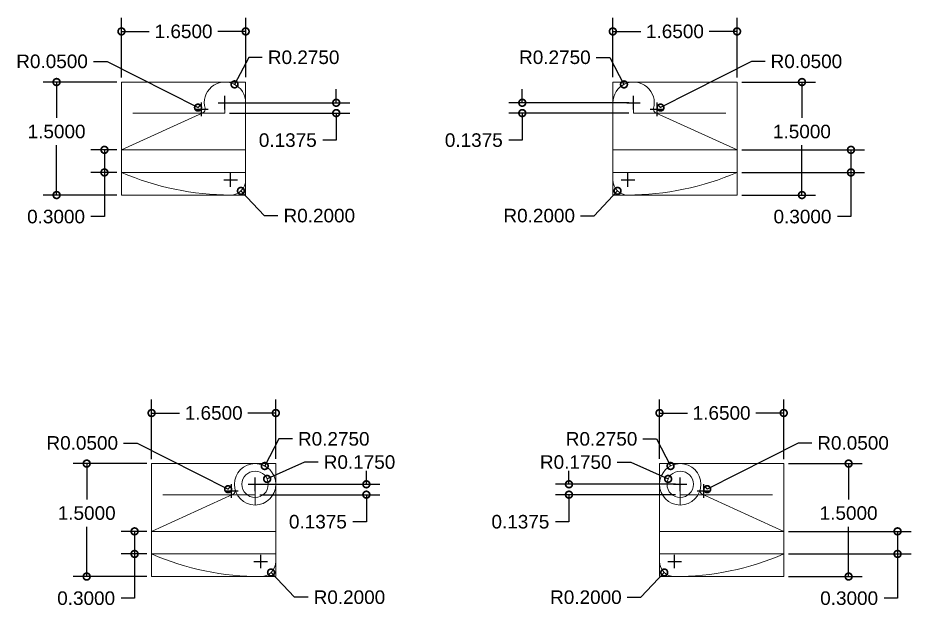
# Model space of a CAD drawing. Header units: centimetres. Extents: x -2.3 to 61.1, y -63.1 to 35.
# Drawn here: x 46.12 to 57.99, y 27.14 to 34.96 of the extents above; entities that cross this region are included whole.
import ezdxf

# ---------------------------------------------------------------- set-up
doc = ezdxf.new("R2010")
doc.units = ezdxf.units.CM
doc.header["$MEASUREMENT"] = 0
doc.linetypes.add('ACAD_ISO02W100', pattern=[15, 12, -3])
for name, color, linetype, lineweight in [('cuerpo clear', 7, 'Continuous', 15), ('lineas clear', 8, 'ACAD_ISO02W100', 15), ('medida clear', 71, 'ACAD_ISO02W100', 18)]:
    doc.layers.add(name, color=color, linetype=linetype, lineweight=lineweight)
doc.styles.get("Standard").update_dxf_attribs({"font": 'arial.ttf'})
doc.dimstyles.get("Standard").update_dxf_attribs({"dimtxt": 0.18, "dimasz": 0.18, "dimexe": 0.18, "dimexo": 0.0625, "dimgap": 0.09, "dimtad": 0, "dimtih": 1, "dimtoh": 1, "dimdec": 4, "dimzin": 0, "dimdsep": 46, "dimtxsty": 'Standard', "dimblk": 'DOTSMALL', "dimcen": 0.09, "dimadec": 0, "dimazin": 0, "dimtfac": 1, "dimtdec": 4, "dimtofl": 0, "dimtmove": 0, "dimatfit": 3, "dimfxl": 1, "dimtolj": 1, "dimtzin": 0, "dimarcsym": 0})

# ---------------------------------------------------------------- blocks, each defined once
blk = doc.blocks.new('_DotSmall')
at = {"color": 0, "linetype": 'ByBlock', "const_width": 0.5}
blk.add_lwpolyline([(-0.0625, 0, 1), (0.0625, 0, 1)], format="xyb", close=True, dxfattribs=at)
blk = doc.blocks.new('*D528')
at = {"layer": 'Defpoints', "color": 0, "transparency": 16777216}
for p in [(48.915, 28.705), (48.96, 28.682)]:
    blk.add_point(p, dxfattribs=at)
at = {"layer": 'medida clear', "color": 0, "lineweight": -2, "transparency": 16777216}
for p, q in [((47.526, 29.318), (47.706, 29.318)), ((47.706, 29.318), (48.915, 28.705)), ((48.96, 28.592), (48.96, 28.772)), ((48.87, 28.682), (49.05, 28.682))]:
    blk.add_line(p, q, dxfattribs=at)
blk.add_arc((48.96, 28.682), 0.05, 87.2382, 153.1119, dxfattribs=at)
at = {"layer": 'medida clear', "color": 0, "lineweight": -2, "transparency": 16777216, "xscale": 0.18, "yscale": 0.18, "zscale": 0.18, "rotation": 333.1118925560016}
blk.add_blockref('_DotSmall', (48.915, 28.705), dxfattribs=at)
at = {"layer": 'medida clear', "color": 0, "transparency": 16777216, "insert": (46.977, 29.318), "char_height": 0.18, "attachment_point": 5}
blk.add_mtext('\\A1;R0.0500', dxfattribs=at)
blk = doc.blocks.new('*D529')
at = {"layer": 'Defpoints', "color": 0, "transparency": 16777216}
for p in [(49.401, 29.013), (49.273, 28.77)]:
    blk.add_point(p, dxfattribs=at)
at = {"layer": 'medida clear', "color": 0, "lineweight": -2, "transparency": 16777216}
for p, q in [((49.589, 29.372), (49.401, 29.013)), ((49.769, 29.372), (49.589, 29.372)), ((49.273, 28.68), (49.273, 28.86)), ((49.183, 28.77), (49.363, 28.77))]:
    blk.add_line(p, q, dxfattribs=at)
at = {"layer": 'medida clear', "color": 0, "lineweight": -2, "transparency": 16777216, "xscale": 0.18, "yscale": 0.18, "zscale": 0.18, "rotation": 242.3369434540725}
blk.add_blockref('_DotSmall', (49.401, 29.013), dxfattribs=at)
at = {"layer": 'medida clear', "color": 0, "transparency": 16777216, "insert": (50.318, 29.372), "char_height": 0.18, "attachment_point": 5}
blk.add_mtext('\\A1;R0.2750', dxfattribs=at)
blk = doc.blocks.new('*D530')
at = {"layer": 'Defpoints', "color": 0, "transparency": 16777216}
for p in [(49.433, 28.841), (49.273, 28.77)]:
    blk.add_point(p, dxfattribs=at)
at = {"layer": 'medida clear', "color": 0, "lineweight": -2, "transparency": 16777216}
for p, q in [((49.931, 29.064), (49.433, 28.841)), ((50.111, 29.064), (49.931, 29.064)), ((49.273, 28.68), (49.273, 28.86)), ((49.183, 28.77), (49.363, 28.77))]:
    blk.add_line(p, q, dxfattribs=at)
at = {"layer": 'medida clear', "color": 0, "lineweight": -2, "transparency": 16777216, "xscale": 0.18, "yscale": 0.18, "zscale": 0.18, "rotation": 204.1128026746239}
blk.add_blockref('_DotSmall', (49.433, 28.841), dxfattribs=at)
at = {"layer": 'medida clear', "color": 0, "transparency": 16777216, "insert": (50.66, 29.064), "char_height": 0.18, "attachment_point": 5}
blk.add_mtext('\\A1;R0.1750', dxfattribs=at)
blk = doc.blocks.new('*D531')
at = {"layer": 'Defpoints', "color": 0, "transparency": 16777216}
for p in [(49.548, 29.716), (47.898, 29.042), (49.548, 29.045)]:
    blk.add_point(p, dxfattribs=at)
at = {"layer": 'medida clear', "color": 0, "lineweight": -2, "transparency": 16777216}
for p, q in [((47.898, 29.105), (47.898, 29.896)), ((49.548, 29.107), (49.548, 29.896)), ((47.898, 29.716), (48.268, 29.716)), ((49.548, 29.716), (49.178, 29.716))]:
    blk.add_line(p, q, dxfattribs=at)
at = {"layer": 'medida clear', "color": 0, "lineweight": -2, "transparency": 16777216, "xscale": 0.18, "yscale": 0.18, "zscale": 0.18, "rotation": 180}
blk.add_blockref('_DotSmall', (47.898, 29.716), dxfattribs=at)
at = {"layer": 'medida clear', "color": 0, "lineweight": -2, "transparency": 16777216, "xscale": 0.18, "yscale": 0.18, "zscale": 0.18}
blk.add_blockref('_DotSmall', (49.548, 29.716), dxfattribs=at)
at = {"layer": 'medida clear', "color": 0, "transparency": 16777216, "insert": (48.723, 29.716), "char_height": 0.18, "attachment_point": 5}
blk.add_mtext('\\A1;1.6500', dxfattribs=at)
blk = doc.blocks.new('*D532')
at = {"layer": 'Defpoints', "color": 0, "transparency": 16777216}
for p in [(47.898, 29.045), (47.036, 27.545), (47.898, 27.545)]:
    blk.add_point(p, dxfattribs=at)
at = {"layer": 'medida clear', "color": 0, "lineweight": -2, "transparency": 16777216}
for p, q in [((47.835, 29.045), (46.856, 29.045)), ((47.036, 29.045), (47.036, 28.568)), ((47.036, 27.545), (47.036, 28.205)), ((47.835, 27.545), (46.856, 27.545))]:
    blk.add_line(p, q, dxfattribs=at)
at = {"layer": 'medida clear', "color": 0, "lineweight": -2, "transparency": 16777216, "xscale": 0.18, "yscale": 0.18, "zscale": 0.18}
for p, rotation in [((47.036, 29.045), 90), ((47.036, 27.545), 270)]:
    blk.add_blockref('_DotSmall', p, dxfattribs=dict(at, rotation=rotation))
at = {"layer": 'medida clear', "color": 0, "transparency": 16777216, "insert": (47.036, 28.387), "char_height": 0.18, "attachment_point": 5}
blk.add_mtext('\\A1;1.5000', dxfattribs=at)
blk = doc.blocks.new('*D533')
at = {"layer": 'Defpoints', "color": 0, "transparency": 16777216}
for p in [(47.898, 28.145), (47.672, 27.845), (47.898, 27.845)]:
    blk.add_point(p, dxfattribs=at)
at = {"layer": 'medida clear', "color": 0, "lineweight": -2, "transparency": 16777216}
for p, q in [((47.835, 28.145), (47.492, 28.145)), ((47.672, 28.145), (47.672, 27.845)), ((47.835, 27.845), (47.492, 27.845)), ((47.672, 27.845), (47.672, 27.257)), ((47.672, 27.257), (47.492, 27.257))]:
    blk.add_line(p, q, dxfattribs=at)
at = {"layer": 'medida clear', "color": 0, "lineweight": -2, "transparency": 16777216, "xscale": 0.18, "yscale": 0.18, "zscale": 0.18}
for p, rotation in [((47.672, 28.145), 90), ((47.672, 27.845), 270)]:
    blk.add_blockref('_DotSmall', p, dxfattribs=dict(at, rotation=rotation))
at = {"layer": 'medida clear', "color": 0, "transparency": 16777216, "insert": (47.029, 27.257), "char_height": 0.18, "attachment_point": 5}
blk.add_mtext('\\A1;0.3000', dxfattribs=at)
blk = doc.blocks.new('*D534')
at = {"layer": 'Defpoints', "color": 0, "transparency": 16777216}
for p in [(49.348, 27.745), (49.485, 27.599)]:
    blk.add_point(p, dxfattribs=at)
at = {"layer": 'medida clear', "color": 0, "lineweight": -2, "transparency": 16777216}
for p, q in [((49.348, 27.655), (49.348, 27.835)), ((49.258, 27.745), (49.438, 27.745)), ((49.797, 27.27), (49.485, 27.599)), ((49.977, 27.27), (49.797, 27.27))]:
    blk.add_line(p, q, dxfattribs=at)
at = {"layer": 'medida clear', "color": 0, "lineweight": -2, "transparency": 16777216, "xscale": 0.18, "yscale": 0.18, "zscale": 0.18, "rotation": 133.3858375131204}
blk.add_blockref('_DotSmall', (49.485, 27.599), dxfattribs=at)
at = {"layer": 'medida clear', "color": 0, "transparency": 16777216, "insert": (50.526, 27.27), "char_height": 0.18, "attachment_point": 5}
blk.add_mtext('\\A1;R0.2000', dxfattribs=at)
blk = doc.blocks.new('*D535')
at = {"layer": 'Defpoints', "color": 0, "transparency": 16777216}
for p in [(49.273, 28.77), (49.273, 28.632), (50.751, 28.632)]:
    blk.add_point(p, dxfattribs=at)
at = {"layer": 'medida clear', "color": 0, "lineweight": -2, "transparency": 16777216}
for p, q in [((50.751, 28.77), (50.751, 28.95)), ((49.335, 28.77), (50.931, 28.77)), ((49.335, 28.632), (50.931, 28.632)), ((50.751, 28.632), (50.751, 28.272)), ((50.751, 28.272), (50.571, 28.272))]:
    blk.add_line(p, q, dxfattribs=at)
at = {"layer": 'medida clear', "color": 0, "lineweight": -2, "transparency": 16777216, "xscale": 0.18, "yscale": 0.18, "zscale": 0.18}
for p, rotation in [((50.751, 28.77), 270), ((50.751, 28.632), 90)]:
    blk.add_blockref('_DotSmall', p, dxfattribs=dict(at, rotation=rotation))
at = {"layer": 'medida clear', "color": 0, "transparency": 16777216, "insert": (50.107, 28.272), "char_height": 0.18, "attachment_point": 5}
blk.add_mtext('\\A1;0.1375', dxfattribs=at)
blk = doc.blocks.new('*D520')
at = {"layer": 'Defpoints', "color": 0, "transparency": 16777216}
for p in [(55.233, 28.682), (55.278, 28.705)]:
    blk.add_point(p, dxfattribs=at)
at = {"layer": 'medida clear', "color": 0, "lineweight": -2, "transparency": 16777216}
for p, q in [((56.487, 29.318), (55.278, 28.705)), ((56.667, 29.318), (56.487, 29.318)), ((55.233, 28.592), (55.233, 28.772)), ((55.143, 28.682), (55.323, 28.682))]:
    blk.add_line(p, q, dxfattribs=at)
blk.add_arc((55.233, 28.682), 0.05, 26.8881, 92.7618, dxfattribs=at)
at = {"layer": 'medida clear', "color": 0, "lineweight": -2, "transparency": 16777216, "xscale": 0.18, "yscale": 0.18, "zscale": 0.18, "rotation": 206.8881074440057}
blk.add_blockref('_DotSmall', (55.278, 28.705), dxfattribs=at)
at = {"layer": 'medida clear', "color": 0, "transparency": 16777216, "insert": (57.216, 29.318), "char_height": 0.18, "attachment_point": 5}
blk.add_mtext('\\A1;R0.0500', dxfattribs=at)
blk = doc.blocks.new('*D521')
at = {"layer": 'Defpoints', "color": 0, "transparency": 16777216}
for p in [(54.792, 29.013), (54.92, 28.77)]:
    blk.add_point(p, dxfattribs=at)
at = {"layer": 'medida clear', "color": 0, "lineweight": -2, "transparency": 16777216}
for p, q in [((54.424, 29.372), (54.604, 29.372)), ((54.604, 29.372), (54.792, 29.013)), ((54.92, 28.68), (54.92, 28.86)), ((54.83, 28.77), (55.01, 28.77))]:
    blk.add_line(p, q, dxfattribs=at)
at = {"layer": 'medida clear', "color": 0, "lineweight": -2, "transparency": 16777216, "xscale": 0.18, "yscale": 0.18, "zscale": 0.18, "rotation": 297.6630565459242}
blk.add_blockref('_DotSmall', (54.792, 29.013), dxfattribs=at)
at = {"layer": 'medida clear', "color": 0, "transparency": 16777216, "insert": (53.875, 29.372), "char_height": 0.18, "attachment_point": 5}
blk.add_mtext('\\A1;R0.2750', dxfattribs=at)
blk = doc.blocks.new('*D522')
at = {"layer": 'Defpoints', "color": 0, "transparency": 16777216}
for p in [(54.76, 28.841), (54.92, 28.77)]:
    blk.add_point(p, dxfattribs=at)
at = {"layer": 'medida clear', "color": 0, "lineweight": -2, "transparency": 16777216}
for p, q in [((54.082, 29.064), (54.262, 29.064)), ((54.262, 29.064), (54.76, 28.841)), ((54.92, 28.68), (54.92, 28.86)), ((54.83, 28.77), (55.01, 28.77))]:
    blk.add_line(p, q, dxfattribs=at)
at = {"layer": 'medida clear', "color": 0, "lineweight": -2, "transparency": 16777216, "xscale": 0.18, "yscale": 0.18, "zscale": 0.18, "rotation": 335.887197325379}
blk.add_blockref('_DotSmall', (54.76, 28.841), dxfattribs=at)
at = {"layer": 'medida clear', "color": 0, "transparency": 16777216, "insert": (53.532, 29.064), "char_height": 0.18, "attachment_point": 5}
blk.add_mtext('\\A1;R0.1750', dxfattribs=at)
blk = doc.blocks.new('*D523')
at = {"layer": 'Defpoints', "color": 0, "transparency": 16777216}
for p in [(54.645, 29.716), (54.645, 29.045), (56.295, 29.042)]:
    blk.add_point(p, dxfattribs=at)
at = {"layer": 'medida clear', "color": 0, "lineweight": -2, "transparency": 16777216}
for p, q in [((54.645, 29.107), (54.645, 29.896)), ((56.295, 29.105), (56.295, 29.896)), ((54.645, 29.716), (55.015, 29.716)), ((56.295, 29.716), (55.925, 29.716))]:
    blk.add_line(p, q, dxfattribs=at)
at = {"layer": 'medida clear', "color": 0, "lineweight": -2, "transparency": 16777216, "xscale": 0.18, "yscale": 0.18, "zscale": 0.18, "rotation": 180}
blk.add_blockref('_DotSmall', (54.645, 29.716), dxfattribs=at)
at = {"layer": 'medida clear', "color": 0, "lineweight": -2, "transparency": 16777216, "xscale": 0.18, "yscale": 0.18, "zscale": 0.18}
blk.add_blockref('_DotSmall', (56.295, 29.716), dxfattribs=at)
at = {"layer": 'medida clear', "color": 0, "transparency": 16777216, "insert": (55.47, 29.716), "char_height": 0.18, "attachment_point": 5}
blk.add_mtext('\\A1;1.6500', dxfattribs=at)
blk = doc.blocks.new('*D524')
at = {"layer": 'Defpoints', "color": 0, "transparency": 16777216}
for p in [(56.295, 29.045), (56.295, 27.545), (57.157, 27.545)]:
    blk.add_point(p, dxfattribs=at)
at = {"layer": 'medida clear', "color": 0, "lineweight": -2, "transparency": 16777216}
for p, q in [((56.357, 29.045), (57.337, 29.045)), ((57.157, 29.045), (57.157, 28.568)), ((57.157, 27.545), (57.157, 28.205)), ((56.357, 27.545), (57.337, 27.545))]:
    blk.add_line(p, q, dxfattribs=at)
at = {"layer": 'medida clear', "color": 0, "lineweight": -2, "transparency": 16777216, "xscale": 0.18, "yscale": 0.18, "zscale": 0.18}
for p, rotation in [((57.157, 29.045), 90), ((57.157, 27.545), 270)]:
    blk.add_blockref('_DotSmall', p, dxfattribs=dict(at, rotation=rotation))
at = {"layer": 'medida clear', "color": 0, "transparency": 16777216, "insert": (57.157, 28.387), "char_height": 0.18, "attachment_point": 5}
blk.add_mtext('\\A1;1.5000', dxfattribs=at)
blk = doc.blocks.new('*D525')
at = {"layer": 'Defpoints', "color": 0, "transparency": 16777216}
for p in [(56.295, 28.145), (56.295, 27.845), (57.807, 27.845)]:
    blk.add_point(p, dxfattribs=at)
at = {"layer": 'medida clear', "color": 0, "lineweight": -2, "transparency": 16777216}
for p, q in [((56.357, 28.145), (57.987, 28.145)), ((57.807, 28.145), (57.807, 27.845)), ((56.357, 27.845), (57.987, 27.845)), ((57.807, 27.845), (57.807, 27.257)), ((57.807, 27.257), (57.627, 27.257))]:
    blk.add_line(p, q, dxfattribs=at)
at = {"layer": 'medida clear', "color": 0, "lineweight": -2, "transparency": 16777216, "xscale": 0.18, "yscale": 0.18, "zscale": 0.18}
for p, rotation in [((57.807, 28.145), 90), ((57.807, 27.845), 270)]:
    blk.add_blockref('_DotSmall', p, dxfattribs=dict(at, rotation=rotation))
at = {"layer": 'medida clear', "color": 0, "transparency": 16777216, "insert": (57.164, 27.257), "char_height": 0.18, "attachment_point": 5}
blk.add_mtext('\\A1;0.3000', dxfattribs=at)
blk = doc.blocks.new('*D526')
at = {"layer": 'Defpoints', "color": 0, "transparency": 16777216}
for p in [(54.845, 27.745), (54.708, 27.599)]:
    blk.add_point(p, dxfattribs=at)
at = {"layer": 'medida clear', "color": 0, "lineweight": -2, "transparency": 16777216}
for p, q in [((54.845, 27.655), (54.845, 27.835)), ((54.755, 27.745), (54.935, 27.745)), ((54.396, 27.27), (54.708, 27.599)), ((54.216, 27.27), (54.396, 27.27))]:
    blk.add_line(p, q, dxfattribs=at)
at = {"layer": 'medida clear', "color": 0, "lineweight": -2, "transparency": 16777216, "xscale": 0.18, "yscale": 0.18, "zscale": 0.18, "rotation": 46.61416248688541}
blk.add_blockref('_DotSmall', (54.708, 27.599), dxfattribs=at)
at = {"layer": 'medida clear', "color": 0, "transparency": 16777216, "insert": (53.667, 27.27), "char_height": 0.18, "attachment_point": 5}
blk.add_mtext('\\A1;R0.2000', dxfattribs=at)
blk = doc.blocks.new('*D527')
at = {"layer": 'Defpoints', "color": 0, "transparency": 16777216}
for p in [(54.92, 28.77), (53.442, 28.632), (54.92, 28.632)]:
    blk.add_point(p, dxfattribs=at)
at = {"layer": 'medida clear', "color": 0, "lineweight": -2, "transparency": 16777216}
for p, q in [((53.442, 28.77), (53.442, 28.95)), ((54.857, 28.77), (53.262, 28.77)), ((54.857, 28.632), (53.262, 28.632)), ((53.442, 28.632), (53.442, 28.272)), ((53.442, 28.272), (53.262, 28.272))]:
    blk.add_line(p, q, dxfattribs=at)
at = {"layer": 'medida clear', "color": 0, "lineweight": -2, "transparency": 16777216, "xscale": 0.18, "yscale": 0.18, "zscale": 0.18}
for p, rotation in [((53.442, 28.77), 270), ((53.442, 28.632), 90)]:
    blk.add_blockref('_DotSmall', p, dxfattribs=dict(at, rotation=rotation))
at = {"layer": 'medida clear', "color": 0, "transparency": 16777216, "insert": (52.797, 28.272), "char_height": 0.18, "attachment_point": 5}
blk.add_mtext('\\A1;0.1375', dxfattribs=at)
blk = doc.blocks.new('*D558')
at = {"layer": 'Defpoints', "color": 0, "transparency": 16777216}
for p in [(48.515, 33.771), (48.56, 33.748)]:
    blk.add_point(p, dxfattribs=at)
at = {"layer": 'medida clear', "color": 0, "lineweight": -2, "transparency": 16777216}
for p, q in [((47.126, 34.384), (47.306, 34.384)), ((47.306, 34.384), (48.515, 33.771)), ((48.56, 33.658), (48.56, 33.838)), ((48.47, 33.748), (48.65, 33.748))]:
    blk.add_line(p, q, dxfattribs=at)
blk.add_arc((48.56, 33.748), 0.05, 87.2382, 153.1119, dxfattribs=at)
at = {"layer": 'medida clear', "color": 0, "lineweight": -2, "transparency": 16777216, "xscale": 0.18, "yscale": 0.18, "zscale": 0.18, "rotation": 333.1118925560053}
blk.add_blockref('_DotSmall', (48.515, 33.771), dxfattribs=at)
at = {"layer": 'medida clear', "color": 0, "transparency": 16777216, "insert": (46.576, 34.384), "char_height": 0.18, "attachment_point": 5}
blk.add_mtext('\\A1;R0.0500', dxfattribs=at)
blk = doc.blocks.new('*D559')
at = {"layer": 'Defpoints', "color": 0, "transparency": 16777216}
for p in [(49, 34.079), (48.873, 33.835)]:
    blk.add_point(p, dxfattribs=at)
at = {"layer": 'medida clear', "color": 0, "lineweight": -2, "transparency": 16777216}
for p, q in [((49.189, 34.438), (49, 34.079)), ((49.369, 34.438), (49.189, 34.438)), ((48.783, 33.835), (48.963, 33.835)), ((48.873, 33.745), (48.873, 33.925))]:
    blk.add_line(p, q, dxfattribs=at)
at = {"layer": 'medida clear', "color": 0, "lineweight": -2, "transparency": 16777216, "xscale": 0.18, "yscale": 0.18, "zscale": 0.18, "rotation": 242.3369434540752}
blk.add_blockref('_DotSmall', (49, 34.079), dxfattribs=at)
at = {"layer": 'medida clear', "color": 0, "transparency": 16777216, "insert": (49.918, 34.438), "char_height": 0.18, "attachment_point": 5}
blk.add_mtext('\\A1;R0.2750', dxfattribs=at)
blk = doc.blocks.new('*D560')
at = {"layer": 'Defpoints', "color": 0, "transparency": 16777216}
for p in [(49.148, 34.782), (47.498, 34.108), (49.148, 34.11)]:
    blk.add_point(p, dxfattribs=at)
at = {"layer": 'medida clear', "color": 0, "lineweight": -2, "transparency": 16777216}
for p, q in [((47.498, 34.171), (47.498, 34.962)), ((49.148, 34.173), (49.148, 34.962)), ((47.498, 34.782), (47.868, 34.782)), ((49.148, 34.782), (48.778, 34.782))]:
    blk.add_line(p, q, dxfattribs=at)
at = {"layer": 'medida clear', "color": 0, "lineweight": -2, "transparency": 16777216, "xscale": 0.18, "yscale": 0.18, "zscale": 0.18, "rotation": 180}
blk.add_blockref('_DotSmall', (47.498, 34.782), dxfattribs=at)
at = {"layer": 'medida clear', "color": 0, "lineweight": -2, "transparency": 16777216, "xscale": 0.18, "yscale": 0.18, "zscale": 0.18}
blk.add_blockref('_DotSmall', (49.148, 34.782), dxfattribs=at)
at = {"layer": 'medida clear', "color": 0, "transparency": 16777216, "insert": (48.323, 34.782), "char_height": 0.18, "attachment_point": 5}
blk.add_mtext('\\A1;1.6500', dxfattribs=at)
blk = doc.blocks.new('*D561')
at = {"layer": 'Defpoints', "color": 0, "transparency": 16777216}
for p in [(47.498, 34.11), (46.636, 32.61), (47.498, 32.61)]:
    blk.add_point(p, dxfattribs=at)
at = {"layer": 'medida clear', "color": 0, "lineweight": -2, "transparency": 16777216}
for p, q in [((47.435, 34.11), (46.456, 34.11)), ((46.636, 34.11), (46.636, 33.634)), ((46.636, 32.61), (46.636, 33.27)), ((47.435, 32.61), (46.456, 32.61))]:
    blk.add_line(p, q, dxfattribs=at)
at = {"layer": 'medida clear', "color": 0, "lineweight": -2, "transparency": 16777216, "xscale": 0.18, "yscale": 0.18, "zscale": 0.18}
for p, rotation in [((46.636, 34.11), 90), ((46.636, 32.61), 270)]:
    blk.add_blockref('_DotSmall', p, dxfattribs=dict(at, rotation=rotation))
at = {"layer": 'medida clear', "color": 0, "transparency": 16777216, "insert": (46.636, 33.452), "char_height": 0.18, "attachment_point": 5}
blk.add_mtext('\\A1;1.5000', dxfattribs=at)
blk = doc.blocks.new('*D562')
at = {"layer": 'Defpoints', "color": 0, "transparency": 16777216}
for p in [(47.498, 33.21), (47.272, 32.91), (47.498, 32.91)]:
    blk.add_point(p, dxfattribs=at)
at = {"layer": 'medida clear', "color": 0, "lineweight": -2, "transparency": 16777216}
for p, q in [((47.435, 33.21), (47.092, 33.21)), ((47.272, 33.21), (47.272, 32.91)), ((47.435, 32.91), (47.092, 32.91)), ((47.272, 32.91), (47.272, 32.323)), ((47.272, 32.323), (47.092, 32.323))]:
    blk.add_line(p, q, dxfattribs=at)
at = {"layer": 'medida clear', "color": 0, "lineweight": -2, "transparency": 16777216, "xscale": 0.18, "yscale": 0.18, "zscale": 0.18}
for p, rotation in [((47.272, 33.21), 90), ((47.272, 32.91), 270)]:
    blk.add_blockref('_DotSmall', p, dxfattribs=dict(at, rotation=rotation))
at = {"layer": 'medida clear', "color": 0, "transparency": 16777216, "insert": (46.629, 32.323), "char_height": 0.18, "attachment_point": 5}
blk.add_mtext('\\A1;0.3000', dxfattribs=at)
blk = doc.blocks.new('*D563')
at = {"layer": 'Defpoints', "color": 0, "transparency": 16777216}
for p in [(48.948, 32.81), (49.085, 32.665)]:
    blk.add_point(p, dxfattribs=at)
at = {"layer": 'medida clear', "color": 0, "lineweight": -2, "transparency": 16777216}
for p, q in [((48.948, 32.72), (48.948, 32.9)), ((48.858, 32.81), (49.038, 32.81)), ((49.396, 32.336), (49.085, 32.665)), ((49.576, 32.336), (49.396, 32.336))]:
    blk.add_line(p, q, dxfattribs=at)
at = {"layer": 'medida clear', "color": 0, "lineweight": -2, "transparency": 16777216, "xscale": 0.18, "yscale": 0.18, "zscale": 0.18, "rotation": 133.3858375131182}
blk.add_blockref('_DotSmall', (49.085, 32.665), dxfattribs=at)
at = {"layer": 'medida clear', "color": 0, "transparency": 16777216, "insert": (50.126, 32.336), "char_height": 0.18, "attachment_point": 5}
blk.add_mtext('\\A1;R0.2000', dxfattribs=at)
blk = doc.blocks.new('*D564')
at = {"layer": 'Defpoints', "color": 0, "transparency": 16777216}
for p in [(48.873, 33.835), (48.873, 33.698), (50.351, 33.698)]:
    blk.add_point(p, dxfattribs=at)
at = {"layer": 'medida clear', "color": 0, "lineweight": -2, "transparency": 16777216}
for p, q in [((50.351, 33.835), (50.351, 34.015)), ((48.935, 33.835), (50.531, 33.835)), ((48.935, 33.698), (50.531, 33.698)), ((50.351, 33.698), (50.351, 33.338)), ((50.351, 33.338), (50.171, 33.338))]:
    blk.add_line(p, q, dxfattribs=at)
at = {"layer": 'medida clear', "color": 0, "lineweight": -2, "transparency": 16777216, "xscale": 0.18, "yscale": 0.18, "zscale": 0.18}
for p, rotation in [((50.351, 33.835), 270), ((50.351, 33.698), 90)]:
    blk.add_blockref('_DotSmall', p, dxfattribs=dict(at, rotation=rotation))
at = {"layer": 'medida clear', "color": 0, "transparency": 16777216, "insert": (49.707, 33.338), "char_height": 0.18, "attachment_point": 5}
blk.add_mtext('\\A1;0.1375', dxfattribs=at)
blk = doc.blocks.new('*D551')
at = {"layer": 'Defpoints', "color": 0, "transparency": 16777216}
for p in [(54.613, 33.748), (54.658, 33.771)]:
    blk.add_point(p, dxfattribs=at)
at = {"layer": 'medida clear', "color": 0, "lineweight": -2, "transparency": 16777216}
for p, q in [((55.867, 34.384), (54.658, 33.771)), ((56.047, 34.384), (55.867, 34.384)), ((54.613, 33.658), (54.613, 33.838)), ((54.523, 33.748), (54.703, 33.748))]:
    blk.add_line(p, q, dxfattribs=at)
blk.add_arc((54.613, 33.748), 0.05, 26.8881, 92.7618, dxfattribs=at)
at = {"layer": 'medida clear', "color": 0, "lineweight": -2, "transparency": 16777216, "xscale": 0.18, "yscale": 0.18, "zscale": 0.18, "rotation": 206.8881074439837}
blk.add_blockref('_DotSmall', (54.658, 33.771), dxfattribs=at)
at = {"layer": 'medida clear', "color": 0, "transparency": 16777216, "insert": (56.596, 34.384), "char_height": 0.18, "attachment_point": 5}
blk.add_mtext('\\A1;R0.0500', dxfattribs=at)
blk = doc.blocks.new('*D552')
at = {"layer": 'Defpoints', "color": 0, "transparency": 16777216}
for p in [(54.173, 34.079), (54.3, 33.835)]:
    blk.add_point(p, dxfattribs=at)
at = {"layer": 'medida clear', "color": 0, "lineweight": -2, "transparency": 16777216}
for p, q in [((53.804, 34.438), (53.984, 34.438)), ((53.984, 34.438), (54.173, 34.079)), ((54.21, 33.835), (54.39, 33.835)), ((54.3, 33.745), (54.3, 33.925))]:
    blk.add_line(p, q, dxfattribs=at)
at = {"layer": 'medida clear', "color": 0, "lineweight": -2, "transparency": 16777216, "xscale": 0.18, "yscale": 0.18, "zscale": 0.18, "rotation": 297.6630565459249}
blk.add_blockref('_DotSmall', (54.173, 34.079), dxfattribs=at)
at = {"layer": 'medida clear', "color": 0, "transparency": 16777216, "insert": (53.255, 34.438), "char_height": 0.18, "attachment_point": 5}
blk.add_mtext('\\A1;R0.2750', dxfattribs=at)
blk = doc.blocks.new('*D553')
at = {"layer": 'Defpoints', "color": 0, "transparency": 16777216}
for p in [(54.025, 34.782), (54.025, 34.11), (55.675, 34.108)]:
    blk.add_point(p, dxfattribs=at)
at = {"layer": 'medida clear', "color": 0, "lineweight": -2, "transparency": 16777216}
for p, q in [((54.025, 34.173), (54.025, 34.962)), ((55.675, 34.171), (55.675, 34.962)), ((54.025, 34.782), (54.395, 34.782)), ((55.675, 34.782), (55.305, 34.782))]:
    blk.add_line(p, q, dxfattribs=at)
at = {"layer": 'medida clear', "color": 0, "lineweight": -2, "transparency": 16777216, "xscale": 0.18, "yscale": 0.18, "zscale": 0.18, "rotation": 180}
blk.add_blockref('_DotSmall', (54.025, 34.782), dxfattribs=at)
at = {"layer": 'medida clear', "color": 0, "lineweight": -2, "transparency": 16777216, "xscale": 0.18, "yscale": 0.18, "zscale": 0.18}
blk.add_blockref('_DotSmall', (55.675, 34.782), dxfattribs=at)
at = {"layer": 'medida clear', "color": 0, "transparency": 16777216, "insert": (54.85, 34.782), "char_height": 0.18, "attachment_point": 5}
blk.add_mtext('\\A1;1.6500', dxfattribs=at)
blk = doc.blocks.new('*D554')
at = {"layer": 'Defpoints', "color": 0, "transparency": 16777216}
for p in [(55.675, 34.11), (55.675, 32.61), (56.537, 32.61)]:
    blk.add_point(p, dxfattribs=at)
at = {"layer": 'medida clear', "color": 0, "lineweight": -2, "transparency": 16777216}
for p, q in [((55.738, 34.11), (56.717, 34.11)), ((56.537, 34.11), (56.537, 33.634)), ((56.537, 32.61), (56.537, 33.27)), ((55.738, 32.61), (56.717, 32.61))]:
    blk.add_line(p, q, dxfattribs=at)
at = {"layer": 'medida clear', "color": 0, "lineweight": -2, "transparency": 16777216, "xscale": 0.18, "yscale": 0.18, "zscale": 0.18}
for p, rotation in [((56.537, 34.11), 90), ((56.537, 32.61), 270)]:
    blk.add_blockref('_DotSmall', p, dxfattribs=dict(at, rotation=rotation))
at = {"layer": 'medida clear', "color": 0, "transparency": 16777216, "insert": (56.537, 33.452), "char_height": 0.18, "attachment_point": 5}
blk.add_mtext('\\A1;1.5000', dxfattribs=at)
blk = doc.blocks.new('*D555')
at = {"layer": 'Defpoints', "color": 0, "transparency": 16777216}
for p in [(55.675, 33.21), (55.675, 32.91), (57.188, 32.91)]:
    blk.add_point(p, dxfattribs=at)
at = {"layer": 'medida clear', "color": 0, "lineweight": -2, "transparency": 16777216}
for p, q in [((55.738, 33.21), (57.368, 33.21)), ((57.188, 33.21), (57.188, 32.91)), ((55.738, 32.91), (57.368, 32.91)), ((57.188, 32.91), (57.188, 32.323)), ((57.188, 32.323), (57.008, 32.323))]:
    blk.add_line(p, q, dxfattribs=at)
at = {"layer": 'medida clear', "color": 0, "lineweight": -2, "transparency": 16777216, "xscale": 0.18, "yscale": 0.18, "zscale": 0.18}
for p, rotation in [((57.188, 33.21), 90), ((57.188, 32.91), 270)]:
    blk.add_blockref('_DotSmall', p, dxfattribs=dict(at, rotation=rotation))
at = {"layer": 'medida clear', "color": 0, "transparency": 16777216, "insert": (56.544, 32.323), "char_height": 0.18, "attachment_point": 5}
blk.add_mtext('\\A1;0.3000', dxfattribs=at)
blk = doc.blocks.new('*D556')
at = {"layer": 'Defpoints', "color": 0, "transparency": 16777216}
for p in [(54.225, 32.81), (54.088, 32.665)]:
    blk.add_point(p, dxfattribs=at)
at = {"layer": 'medida clear', "color": 0, "lineweight": -2, "transparency": 16777216}
for p, q in [((54.225, 32.72), (54.225, 32.9)), ((54.135, 32.81), (54.315, 32.81)), ((53.776, 32.336), (54.088, 32.665)), ((53.596, 32.336), (53.776, 32.336))]:
    blk.add_line(p, q, dxfattribs=at)
at = {"layer": 'medida clear', "color": 0, "lineweight": -2, "transparency": 16777216, "xscale": 0.18, "yscale": 0.18, "zscale": 0.18, "rotation": 46.61416248688189}
blk.add_blockref('_DotSmall', (54.088, 32.665), dxfattribs=at)
at = {"layer": 'medida clear', "color": 0, "transparency": 16777216, "insert": (53.047, 32.336), "char_height": 0.18, "attachment_point": 5}
blk.add_mtext('\\A1;R0.2000', dxfattribs=at)
blk = doc.blocks.new('*D557')
at = {"layer": 'Defpoints', "color": 0, "transparency": 16777216}
for p in [(54.3, 33.835), (52.822, 33.698), (54.3, 33.698)]:
    blk.add_point(p, dxfattribs=at)
at = {"layer": 'medida clear', "color": 0, "lineweight": -2, "transparency": 16777216}
for p, q in [((52.822, 33.835), (52.822, 34.015)), ((54.238, 33.835), (52.642, 33.835)), ((54.238, 33.698), (52.642, 33.698)), ((52.822, 33.698), (52.822, 33.338)), ((52.822, 33.338), (52.642, 33.338))]:
    blk.add_line(p, q, dxfattribs=at)
at = {"layer": 'medida clear', "color": 0, "lineweight": -2, "transparency": 16777216, "xscale": 0.18, "yscale": 0.18, "zscale": 0.18}
for p, rotation in [((52.822, 33.835), 270), ((52.822, 33.698), 90)]:
    blk.add_blockref('_DotSmall', p, dxfattribs=dict(at, rotation=rotation))
at = {"layer": 'medida clear', "color": 0, "transparency": 16777216, "insert": (52.178, 33.338), "char_height": 0.18, "attachment_point": 5}
blk.add_mtext('\\A1;0.1375', dxfattribs=at)

msp = doc.modelspace()

# ---------------------------------------------------------------- linework, layer by layer
at = {"layer": 'cuerpo clear'}
for p, q in [((49.14771, 32.81045), (49.14771, 33.83545)), ((54.02521, 32.81045), (54.02521, 33.83545)), ((47.49771, 33.21045), (48.58039, 33.70243)), ((55.67521, 33.21045), (54.59253, 33.70243)), ((47.49771, 32.91045), (47.49771, 33.21045)), ((55.67521, 32.91045), (55.67521, 33.21045)), ((49.54783, 27.74465), (49.54783, 28.76965)), ((54.64497, 27.74465), (54.64497, 28.76965)), ((47.89783, 28.14465), (48.98052, 28.63663)), ((56.29497, 28.14465), (55.21229, 28.63663)), ((47.89783, 27.84465), (47.89783, 28.14465)), ((56.29497, 27.84465), (56.29497, 28.14465))]:
    msp.add_line(p, q, dxfattribs=at)
for centre, radius in [((49.27283, 28.76965), 0.275), ((54.91997, 28.76965), 0.275), ((49.27283, 28.76965), 0.175), ((54.91997, 28.76965), 0.175)]:
    msp.add_circle(centre, radius, dxfattribs=at)
for centre, radius, start, end in [((48.87271, 33.83545), 0.275, 0, 195.618498), ((54.30021, 33.83545), 0.275, 344.381502, 180), ((48.55971, 33.74795), 0.05, 294.437359, 15.618498), ((54.61321, 33.74795), 0.05, 164.381502, 245.562641), ((48.94771, 36.26462), 3.65417, 246.621262, 270), ((54.22521, 36.26462), 3.65417, 270, 293.378738), ((48.94771, 32.81045), 0.2, 270, 0), ((54.22521, 32.81045), 0.2, 180, 270), ((48.95983, 28.68215), 0.05, 294.437359, 15.618498), ((55.23297, 28.68215), 0.05, 164.381502, 245.562641), ((49.34783, 31.19882), 3.65417, 246.621262, 270), ((54.84497, 31.19882), 3.65417, 270, 293.378738), ((49.34783, 27.74465), 0.2, 270, 0), ((54.84497, 27.74465), 0.2, 180, 270)]:
    msp.add_arc(centre, radius, start, end, dxfattribs=at)
at = {"layer": 'lineas clear'}
for p, q in [((49.14771, 34.11045), (47.49771, 34.11045)), ((47.49771, 34.11045), (47.49771, 32.61045)), ((49.14771, 32.61045), (49.14771, 34.11045)), ((54.02521, 32.61045), (54.02521, 34.11045)), ((54.02521, 34.11045), (55.67521, 34.11045)), ((55.67521, 34.11045), (55.67521, 32.61045)), ((48.87271, 33.83545), (48.87271, 33.69795)), ((54.30021, 33.83545), (54.30021, 33.69795)), ((48.87271, 33.69795), (47.64771, 33.69795)), ((54.30021, 33.69795), (55.52521, 33.69795)), ((47.49771, 33.21045), (49.14771, 33.21045)), ((55.67521, 33.21045), (54.02521, 33.21045)), ((47.49771, 32.91045), (49.14771, 32.91045)), ((55.67521, 32.91045), (54.02521, 32.91045)), ((47.49771, 32.61045), (49.14771, 32.61045)), ((55.67521, 32.61045), (54.02521, 32.61045)), ((49.54783, 29.04465), (47.89783, 29.04465)), ((47.89783, 29.04465), (47.89783, 27.54465)), ((49.54783, 27.54465), (49.54783, 29.04465)), ((54.64497, 27.54465), (54.64497, 29.04465)), ((54.64497, 29.04465), (56.29497, 29.04465)), ((56.29497, 29.04465), (56.29497, 27.54465)), ((49.27283, 28.76965), (49.27283, 28.49465)), ((54.91997, 28.76965), (54.91997, 28.49465)), ((49.27283, 28.63215), (48.04783, 28.63215)), ((54.91997, 28.63215), (56.14497, 28.63215)), ((47.89783, 28.14465), (49.54783, 28.14465)), ((56.29497, 28.14465), (54.64497, 28.14465)), ((47.89783, 27.84465), (49.54783, 27.84465)), ((56.29497, 27.84465), (54.64497, 27.84465)), ((47.89783, 27.54465), (49.54783, 27.54465)), ((56.29497, 27.54465), (54.64497, 27.54465))]:
    msp.add_line(p, q, dxfattribs=at)

# ---------------------------------------------------------------- dimensions: what is measured, and where the dimension line sits
at = {"layer": 'medida clear'}
for base, p1, p2, picture, middle in [((49.14771, 34.78195), (47.49771, 34.10815), (49.14771, 34.11045), '*D560', (48.32271, 34.78195)), ((49.54783, 29.71615), (47.89783, 29.04235), (49.54783, 29.04465), '*D531', (48.72283, 29.71615))]:
    dim = msp.add_linear_dim(base=base, p1=p1, p2=p2, dimstyle='Standard', dxfattribs=at)
    dim.commit()
    dim.dimension.update_dxf_attribs({"geometry": picture, "text_midpoint": middle})
for base, p1, p2, angle, picture, middle in [((54.02521, 34.78195), (55.67521, 34.10815), (54.02521, 34.11045), 180, '*D553', (54.85021, 34.78195)), ((50.35099, 33.69795), (48.87271, 33.83545), (48.87271, 33.69795), 90, '*D564', (49.70668, 33.33795)), ((52.82193, 33.69795), (54.30021, 33.83545), (54.30021, 33.69795), 90, '*D557', (52.17763, 33.33795)), ((54.64497, 29.71615), (56.29497, 29.04235), (54.64497, 29.04465), 180, '*D523', (55.46997, 29.71615)), ((50.75111, 28.63215), (49.27283, 28.76965), (49.27283, 28.63215), 90, '*D535', (50.10681, 28.27215)), ((53.44169, 28.63215), (54.91997, 28.76965), (54.91997, 28.63215), 90, '*D527', (52.79739, 28.27215))]:
    dim = msp.add_linear_dim(base=base, p1=p1, p2=p2, angle=angle, dimstyle='Standard', dxfattribs=at)
    dim.commit()
    dim.dimension.update_dxf_attribs({"geometry": picture, "text_midpoint": middle})
for center, mpoint, picture, middle in [((48.87271, 33.83545), (49.00038, 34.07901), '*D559', (49.91798, 34.43793)), ((54.30021, 33.83545), (54.17254, 34.07901), '*D552', (53.25494, 34.43793)), ((48.55971, 33.74795), (48.51511, 33.77056), '*D558', (46.57644, 34.38372)), ((54.61321, 33.74795), (54.65781, 33.77056), '*D551', (56.59648, 34.38372)), ((48.94771, 32.81045), (49.08509, 32.6651), '*D563', (50.12588, 32.33571)), ((54.22521, 32.81045), (54.08783, 32.6651), '*D556', (53.04704, 32.33571)), ((48.95983, 28.68215), (48.91524, 28.70476), '*D528', (46.97656, 29.31792)), ((49.27283, 28.76965), (49.40051, 29.01322), '*D529', (50.3181, 29.37213)), ((54.91997, 28.76965), (54.7923, 29.01322), '*D521', (53.8747, 29.37213)), ((55.23297, 28.68215), (55.27757, 28.70476), '*D520', (57.21624, 29.31792)), ((49.27283, 28.76965), (49.43256, 28.84114), '*D530', (50.66033, 29.06418)), ((54.91997, 28.76965), (54.76024, 28.84114), '*D522', (53.53248, 29.06418)), ((49.34783, 27.74465), (49.48521, 27.5993), '*D534', (50.52601, 27.26991)), ((54.84497, 27.74465), (54.70759, 27.5993), '*D526', (53.6668, 27.26991))]:
    dim = msp.add_radius_dim(center=center, mpoint=mpoint, dimstyle='Standard', dxfattribs=at)
    dim.commit()
    dim.dimension.update_dxf_attribs({"geometry": picture, "text_midpoint": middle, "dimtype": 164})
for base, p1, p2, picture, middle in [((46.63588, 32.61045), (47.49771, 34.11045), (47.49771, 32.61045), '*D561', (46.63588, 33.45235)), ((56.53704, 32.61045), (55.67521, 34.11045), (55.67521, 32.61045), '*D554', (56.53704, 33.45235)), ((47.27199, 32.91045), (47.49771, 33.21045), (47.49771, 32.91045), '*D562', (46.62867, 32.32309)), ((57.18757, 32.91045), (55.67521, 33.21045), (55.67521, 32.91045), '*D555', (56.54425, 32.32309)), ((47.03601, 27.54465), (47.89783, 29.04465), (47.89783, 27.54465), '*D532', (47.03601, 28.38655)), ((57.1568, 27.54465), (56.29497, 29.04465), (56.29497, 27.54465), '*D524', (57.1568, 28.38655)), ((47.67211, 27.84465), (47.89783, 28.14465), (47.89783, 27.84465), '*D533', (47.02879, 27.2573)), ((57.80733, 27.84465), (56.29497, 28.14465), (56.29497, 27.84465), '*D525', (57.16401, 27.2573))]:
    dim = msp.add_linear_dim(base=base, p1=p1, p2=p2, angle=90, dimstyle='Standard', dxfattribs=at)
    dim.commit()
    dim.dimension.update_dxf_attribs({"geometry": picture, "text_midpoint": middle, "dimtype": 160})

doc.saveas('drawing.dxf')
